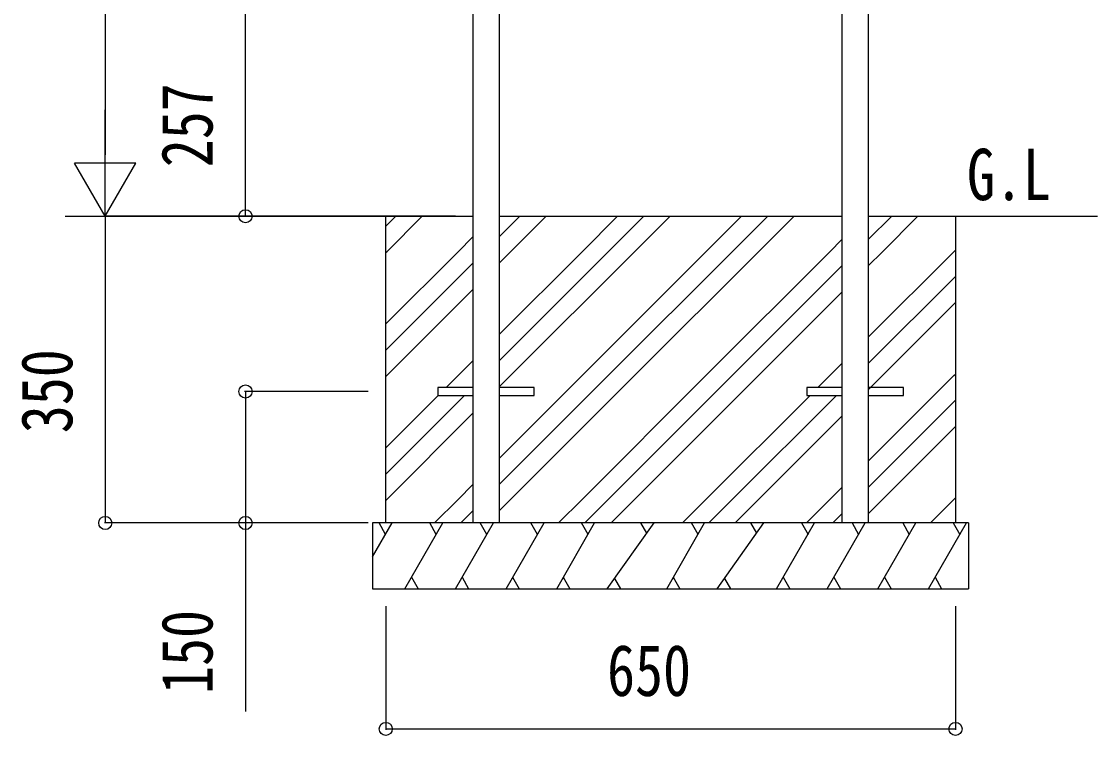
# Model space of a CAD drawing. Units: millimetres, scale not verified. Extents: x -4205 to 4205, y -2970 to 2970.
# Drawn here: x -1921 to -693, y -872 to -58 of the extents above; entities that cross this region are included whole.
import ezdxf
from ezdxf.enums import TextEntityAlignment as Align

# ---------------------------------------------------------------- set-up
doc = ezdxf.new("R2010")
doc.units = ezdxf.units.MM
doc.header["$LTSCALE"] = 16
for name, color, linetype in [('0-1_USER1', 3, 'Continuous'), ('0-3_YKK_13', 4, 'Continuous'), ('0-4_YKK_A1', 4, 'Continuous'), ('0-5_YKK_D', 6, 'Continuous'), ('0-7_YSS_K', 3, 'Continuous')]:
    doc.layers.add(name, color=color, linetype=linetype)
doc.styles.add('ＭＳ ゴシック', font='')
doc.styles.get('ＭＳ ゴシック').set_extended_font_data('MS Gothic')

msp = doc.modelspace()

# ---------------------------------------------------------------- linework, layer by layer
at = {"layer": '0-3_YKK_13'}
for points in [[(-1405.48, -475.5), (-1445.48, -475.5), (-1445.48, -484.5), (-1405.48, -484.5)], [(-1375.48, -484.5), (-1335.48, -484.5), (-1335.48, -475.5), (-1375.48, -475.5)], [(-984.48, -475.5), (-1024.48, -475.5), (-1024.48, -484.5), (-984.48, -484.5)], [(-954.48, -484.5), (-914.48, -484.5), (-914.48, -475.5), (-954.48, -475.5)]]:
    msp.add_lwpolyline(points, dxfattribs=at)
at = {"layer": '0-4_YKK_A1'}
for p, q in [((-1405.48, 570), (-1405.48, -280)), ((-1375.48, 570), (-1375.48, -280)), ((-984.48, 570), (-984.48, -280)), ((-954.48, 570), (-954.48, -280)), ((-1405.48, -280), (-1405.48, -630)), ((-1375.48, -280), (-1375.48, -630)), ((-984.48, -280), (-984.48, -630)), ((-954.48, -280), (-954.48, -630))]:
    msp.add_line(p, q, dxfattribs=at)
at = {"layer": '0-5_YKK_D'}
for p, q in [((-1824.98, 500), (-1824.98, -210)), ((-1664.98, -280), (-1664.98, -23)), ((-1824.98, -280), (-1824.98, -158.76)), ((-1824.98, -280), (-1859.98, -219.38)), ((-1789.98, -219.38), (-1859.98, -219.38)), ((-1824.98, -280), (-1789.98, -219.38)), ((-1524.98, -280), (-1825.98, -280)), ((-1524.98, -280), (-1825.98, -280)), ((-1824.98, -280), (-1824.98, -630)), ((-1425.48, -280), (-1665.98, -280)), ((-1524.98, -480), (-1665.98, -480)), ((-1524.98, -630), (-1825.98, -630)), ((-1524.98, -630), (-1665.98, -630)), ((-1504.98, -725), (-1504.98, -866)), ((-854.98, -725), (-854.98, -866)), ((-1504.98, -865), (-854.98, -865))]:
    msp.add_line(p, q, dxfattribs=at)
msp.add_lwpolyline([(-1664.98, -480), (-1664.98, -630), (-1664.98, -845.07)], dxfattribs=at)
for centre in [(-1664.98, -280), (-1664.98, -480), (-1824.98, -630), (-1664.98, -630), (-1504.98, -865), (-854.98, -865)]:
    msp.add_circle(centre, 7.5, dxfattribs=at)
at = {"layer": '0-7_YSS_K'}
for p, q in [((-1870.89, -280), (-1405.48, -280)), ((-1504.98, -291.5), (-1493.48, -280)), ((-1375.48, -280), (-984.48, -280)), ((-1375.48, -303.42), (-1352.06, -280)), ((-1375.48, -280), (-984.48, -280)), ((-954.48, -280), (-693.02, -280)), ((-954.48, -306.68), (-927.8, -280)), ((-1504.98, -432.92), (-1405.48, -333.42)), ((-954.48, -448.1), (-854.98, -348.61)), ((-1406.14, -475.5), (-1405.48, -474.84)), ((-1504.98, -544.34), (-1445.14, -484.5)), ((-1504.98, -574.34), (-1415.14, -484.5)), ((-954.48, -589.53), (-854.98, -490.03)), ((-1419.22, -630), (-1405.48, -616.26)), ((-994.95, -630), (-984.48, -619.53)), ((-839.98, -630), (-1519.98, -630)), ((-1519.98, -668.74), (-1497.61, -630)), ((-1519.98, -630), (-1519.98, -705)), ((-1505.11, -642.99), (-1512.61, -630)), ((-1483.18, -705), (-1439.88, -630)), ((-1447.38, -642.99), (-1454.88, -630)), ((-1425.44, -705), (-1382.14, -630)), ((-1389.64, -642.99), (-1397.14, -630)), ((-1367.71, -705), (-1324.41, -630)), ((-1331.91, -642.99), (-1339.41, -630)), ((-1309.97, -705), (-1266.67, -630)), ((-1274.17, -642.99), (-1281.67, -630)), ((-1252.24, -705), (-1198.94, -630)), ((-1207.21, -641.65), (-1213.94, -630)), ((-1184.5, -705), (-1141.2, -630)), ((-1148.7, -642.99), (-1156.2, -630)), ((-1126.77, -705), (-1073.47, -630)), ((-1081.74, -641.65), (-1088.47, -630)), ((-1059.03, -705), (-1015.73, -630)), ((-1030.73, -630), (-1023.23, -642.99)), ((-1001.3, -705), (-958, -630)), ((-973, -630), (-965.5, -642.99)), ((-943.56, -705), (-900.26, -630)), ((-915.26, -630), (-907.76, -642.99)), ((-885.83, -705), (-842.53, -630)), ((-857.53, -630), (-850.03, -642.99)), ((-839.98, -630), (-839.98, -705)), ((-1475.68, -692.01), (-1468.18, -705)), ((-1417.94, -692.01), (-1410.44, -705)), ((-1360.21, -692.01), (-1352.71, -705)), ((-1302.47, -692.01), (-1294.97, -705)), ((-1243.96, -693.35), (-1237.24, -705)), ((-1177, -692.01), (-1169.5, -705)), ((-1118.49, -693.35), (-1111.77, -705)), ((-1051.53, -692.01), (-1044.03, -705)), ((-993.8, -692.01), (-986.3, -705)), ((-936.06, -692.01), (-928.56, -705)), ((-878.33, -692.01), (-870.83, -705)), ((-1519.98, -705), (-839.98, -705))]:
    msp.add_line(p, q, dxfattribs=at)
for points in [[(-1504.98, -321.5), (-1503.92, -320.44), (-1463.48, -280)], [(-954.48, -280), (-854.98, -280), (-854.98, -630), (-1504.98, -630), (-1504.98, -280), (-1405.48, -280)], [(-1375.48, -414.84), (-1281.08, -320.44), (-1240.64, -280)], [(-1375.48, -556.26), (-1281.08, -461.86), (-1139.66, -320.44), (-1099.22, -280)], [(-1375.48, -444.84), (-1251.08, -320.44), (-1210.64, -280)], [(-1375.48, -586.26), (-1251.08, -461.86), (-1109.66, -320.44), (-1069.22, -280)], [(-1375.48, -333.42), (-1362.5, -320.44), (-1322.06, -280)], [(-1375.48, -474.84), (-1362.5, -461.86), (-1221.08, -320.44), (-1180.64, -280)], [(-1375.48, -616.26), (-1362.5, -603.28), (-1221.08, -461.86), (-1079.66, -320.44), (-1039.22, -280)], [(-954.48, -336.68), (-938.23, -320.44), (-897.8, -280)], [(-1504.98, -402.92), (-1422.5, -320.44), (-1405.48, -303.42)], [(-1307.8, -630), (-1281.08, -603.28), (-1139.66, -461.86), (-998.23, -320.44), (-984.48, -306.68)], [(-954.48, -418.1), (-856.81, -320.44), (-854.98, -318.61)], [(-1277.8, -630), (-1251.08, -603.28), (-1109.66, -461.86), (-984.48, -336.68)], [(-1504.98, -462.92), (-1503.92, -461.86), (-1405.48, -363.42)], [(-1247.8, -630), (-1221.08, -603.28), (-1079.66, -461.86), (-984.48, -366.68)], [(-954.48, -478.1), (-938.23, -461.86), (-854.98, -378.61)], [(-1436.14, -475.5), (-1422.5, -461.86), (-1405.48, -444.84)], [(-1011.88, -475.5), (-998.23, -461.86), (-984.48, -448.11)], [(-954.48, -559.53), (-856.81, -461.86), (-854.98, -460.03)], [(-1166.38, -630), (-1139.66, -603.28), (-1020.88, -484.5)], [(-1136.38, -630), (-1109.66, -603.28), (-990.88, -484.5)], [(-1504.98, -604.34), (-1503.92, -603.28), (-1405.48, -504.84)], [(-1106.38, -630), (-1079.66, -603.28), (-984.48, -508.11)], [(-954.48, -619.53), (-938.23, -603.28), (-854.98, -520.03)], [(-1449.22, -630), (-1422.5, -603.28), (-1405.48, -586.26)], [(-1024.95, -630), (-998.23, -603.28), (-984.48, -589.53)], [(-883.53, -630), (-856.81, -603.28), (-854.98, -601.45)]]:
    msp.add_lwpolyline(points, dxfattribs=at)

# ---------------------------------------------------------------- texts
at = {"layer": '0-1_USER1', "style": 'ＭＳ ゴシック', "width": 0.8}
msp.add_text('G.L', height=58.65, dxfattribs=at).set_placement((-841.92, -279.23), align=Align.BOTTOM_LEFT)
at = {"layer": '0-5_YKK_D', "style": 'ＭＳ ゴシック', "width": 0.8}
for s, p in [('257', (-1684.98, -224.03)), ('350', (-1844.98, -527.53)), ('150', (-1684.98, -825.07))]:
    msp.add_text(s, height=58.65, rotation=90, dxfattribs=at).set_placement(p, align=Align.BOTTOM_LEFT)
msp.add_text('650', height=58.65, dxfattribs=at).set_placement((-1252.51, -845), align=Align.BOTTOM_LEFT)

doc.saveas('drawing.dxf')
